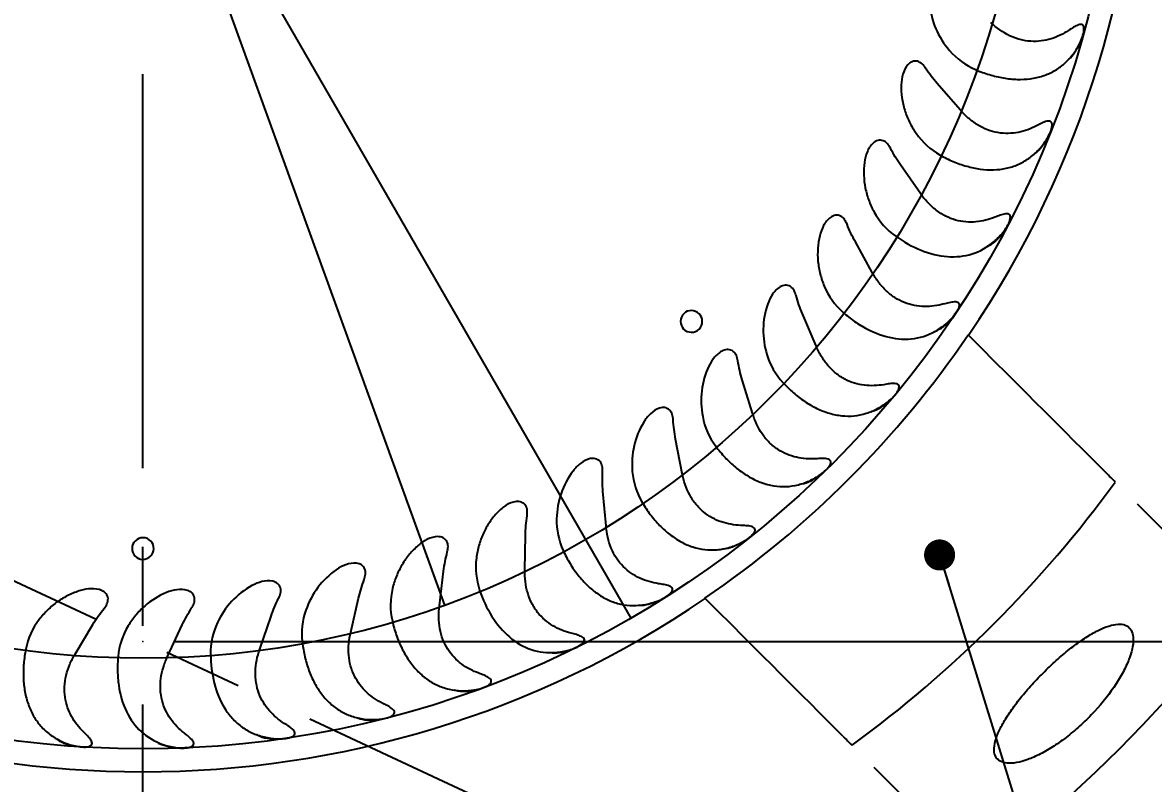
# Model space of a CAD drawing. Header units: millimetres. Extents: x 8 to 3888, y -9857 to 412.
# Drawn here: x 120.03 to 156.48, y 169.19 to 193.71 of the extents above; entities that cross this region are included whole.
import ezdxf

# ---------------------------------------------------------------- set-up
doc = ezdxf.new("R2010")
doc.units = ezdxf.units.MM
doc.header["$PDSIZE"] = -1
doc.linetypes.add('CENTERX2', pattern=[20.32, 12.7, -2.54, 2.54, -2.54])
for name, color, linetype in [('CENTERLINE', 4, 'CENTERX2'), ('DIMENSIONS', 2, 'Continuous'), ('TEXT', 2, 'Continuous')]:
    doc.layers.add(name, color=color, linetype=linetype)
doc.layers.add('OUTLINE', color=7, linetype='Continuous', lineweight=25)
doc.styles.add('SLDTEXTSTYLE0', font='TXT', dxfattribs={"width": 0.75})
doc.dimstyles.new('SLDDIMSTYLE0', dxfattribs={"dimtxt": 3.5, "dimasz": 2, "dimexe": 0, "dimexo": 0.0625, "dimgap": 0.875, "dimtad": 1, "dimdec": 1, "dimrnd": 1e-09, "dimzin": 12, "dimdsep": 46, "dimtxsty": 'SLDTEXTSTYLE0', "dimblk1": 'NONE', "dimsah": 1, "dimcen": 0, "dimadec": 0, "dimazin": 3, "dimtfac": 1, "dimtdec": 1, "dimtmove": 0, "dimatfit": 3, "dimldrblk": 'NONE', "dimfxl": 0, "dimfrac": 2, "dimtolj": 1, "dimtzin": 12, "dimarcsym": 0})
doc.dimstyles.new('SLDDIMSTYLE1', dxfattribs={"dimtxt": 3.5, "dimasz": 2, "dimexe": 0, "dimexo": 0.0625, "dimgap": 0.875, "dimtad": 1, "dimrnd": 1e-09, "dimzin": 12, "dimdsep": 46, "dimtxsty": 'SLDTEXTSTYLE0', "dimsah": 1, "dimcen": 0.09, "dimadec": 0, "dimazin": 3, "dimtfac": 1, "dimtofl": 0, "dimtmove": 0, "dimatfit": 3, "dimfxl": 0, "dimfrac": 2, "dimtolj": 1, "dimtzin": 12, "dimarcsym": 0})
doc.dimstyles.new('SLDDIMSTYLE2', dxfattribs={"dimtxt": 3.5, "dimasz": 2, "dimexe": 0, "dimexo": 0.0625, "dimgap": 0.875, "dimtad": 1, "dimdec": 4, "dimzin": 12, "dimdsep": 46, "dimtxsty": 'SLDTEXTSTYLE0', "dimsah": 1, "dimcen": 0.09, "dimazin": 3, "dimtfac": 1, "dimtofl": 0, "dimtmove": 0, "dimatfit": 3, "dimfxl": 0, "dimfrac": 2, "dimtolj": 1, "dimtzin": 12, "dimarcsym": 0})
doc.dimstyles.new('SLDDIMSTYLE3', dxfattribs={"dimtxt": 3.5, "dimasz": 2, "dimexe": 0, "dimexo": 0.0625, "dimgap": 0.875, "dimtad": 1, "dimrnd": 1e-09, "dimzin": 12, "dimdsep": 46, "dimtxsty": 'SLDTEXTSTYLE0', "dimsah": 1, "dimcen": 0.09, "dimadec": 0, "dimazin": 3, "dimtfac": 1, "dimtmove": 0, "dimatfit": 0, "dimfxl": 0, "dimfrac": 2, "dimtolj": 1, "dimtzin": 12, "dimarcsym": 0})
doc.dimstyles.new('SLDDIMSTYLE5', dxfattribs={"dimtxt": 0.18, "dimasz": 1, "dimexe": 0, "dimexo": 0.0625, "dimgap": 0, "dimtad": 0, "dimtih": 1, "dimtoh": 1, "dimdec": 0, "dimrnd": 1e-09, "dimzin": 0, "dimdsep": 46, "dimtxsty": 'Standard', "dimblk1": 'DOT', "dimblk2": 'DOT', "dimsah": 1, "dimcen": 0.09, "dimadec": 0, "dimazin": 0, "dimtfac": 1, "dimtdec": 0, "dimtofl": 0, "dimtmove": 0, "dimatfit": 3, "dimldrblk": 'DOT', "dimfxl": 0, "dimfrac": 2, "dimtolj": 1, "dimtzin": 0, "dimarcsym": 0})

# ---------------------------------------------------------------- blocks, each defined once
blk = doc.blocks.new('_D')
at = {"layer": 'DIMENSIONS'}
for q in [(95.219, 280.951), (133.632, 174.927)]:
    blk.add_line((114.191, 228.586), q, dxfattribs=at)
blk.add_solid([(114.191, 228.586), (113.98, 230.637), (113.039, 230.297)], dxfattribs=at)
at = {"layer": 'DIMENSIONS', "char_height": 3.5, "attachment_point": 1, "rotation": 289.916, "style": 'SLDTEXTSTYLE0'}
for s, insert in [('%%c', (100, 280.994)), ('57,1', (101.781, 276.079))]:
    blk.add_mtext(s, dxfattribs=dict(at, insert=insert))
blk = doc.blocks.new('_None')
blk = doc.blocks.new('_D_1')
at = {"layer": 'DIMENSIONS'}
for q in [(77.846, 281.544), (139.641, 174.513)]:
    blk.add_line((108.183, 229), q, dxfattribs=at)
blk.add_solid([(108.183, 229), (107.616, 230.982), (106.75, 230.482)], dxfattribs=at)
at = {"layer": 'DIMENSIONS', "char_height": 3.5, "attachment_point": 1, "rotation": 300, "style": 'SLDTEXTSTYLE0'}
for s, insert in [('%%c', (82.546, 282.424)), ('62,9', (85.16, 277.896))]:
    blk.add_mtext(s, dxfattribs=dict(at, insert=insert))
blk = doc.blocks.new('_D_2')
at = {"layer": 'DIMENSIONS'}
for p, q in [((200.912, 201.757), (210.803, 201.757)), ((208.803, 173.764), (208.803, 201.757)), ((124.912, 173.764), (210.803, 173.764))]:
    blk.add_line(p, q, dxfattribs=at)
for points in [[(208.803, 201.757), (208.303, 199.757), (209.303, 199.757)], [(208.803, 173.764), (209.303, 175.764), (208.303, 175.764)]]:
    blk.add_solid(points, dxfattribs=at)
at = {"layer": 'DIMENSIONS', "insert": (204.291, 181.942), "char_height": 3.5, "attachment_point": 1, "rotation": 90, "style": 'SLDTEXTSTYLE0'}
blk.add_mtext('27,99', dxfattribs=at)
blk = doc.blocks.new('_D_3')
at = {"layer": 'DIMENSIONS'}
blk.add_arc((63.882, 201.757), 56.295, 335, 0, dxfattribs=at)
for points in [[(120.177, 201.757), (119.641, 199.766), (120.641, 199.748)], [(114.902, 177.965), (116.172, 179.589), (115.258, 179.996)]]:
    blk.add_solid(points, dxfattribs=at)
at = {"layer": 'DIMENSIONS', "insert": (113.676, 187.113), "char_height": 3.5, "attachment_point": 1, "rotation": 77.5, "style": 'SLDTEXTSTYLE0'}
blk.add_mtext('25°', dxfattribs=at)
blk = doc.blocks.new('_D_4')
at = {"layer": 'DIMENSIONS'}
for p, q in [((46.912, 201.757), (37.912, 201.757)), ((39.912, 148.757), (39.912, 201.757)), ((122.912, 148.757), (37.912, 148.757))]:
    blk.add_line(p, q, dxfattribs=at)
for points in [[(39.912, 201.757), (39.412, 199.757), (40.412, 199.757)], [(39.912, 148.757), (40.412, 150.757), (39.412, 150.757)]]:
    blk.add_solid(points, dxfattribs=at)
at = {"layer": 'DIMENSIONS', "insert": (35.4, 172.67), "char_height": 3.5, "attachment_point": 1, "rotation": 90, "style": 'SLDTEXTSTYLE0'}
blk.add_mtext('53', dxfattribs=at)
blk = doc.blocks.new('_D_5')
at = {"layer": 'DIMENSIONS'}
for p, q in [((155.96, 178.194), (189.474, 144.679)), ((147.474, 169.708), (180.989, 136.194)), ((188.06, 146.093), (190.889, 148.922)), ((179.575, 137.608), (188.06, 146.093)), ((179.575, 137.608), (176.746, 134.779))]:
    blk.add_line(p, q, dxfattribs=at)
for points in [[(188.06, 146.093), (189.828, 147.154), (189.121, 147.861)], [(179.575, 137.608), (177.807, 136.547), (178.514, 135.84)]]:
    blk.add_solid(points, dxfattribs=at)
at = {"layer": 'DIMENSIONS', "insert": (178.799, 143.212), "char_height": 3.5, "attachment_point": 1, "rotation": 45, "style": 'SLDTEXTSTYLE0'}
blk.add_mtext('12', dxfattribs=at)
blk = doc.blocks.new('_Dot')
at = {"color": 0, "linetype": 'ByBlock', "lineweight": -2}
blk.add_line((-0.5, 0), (-1, 0), dxfattribs=at)
at = {"color": 0, "linetype": 'ByBlock', "const_width": 0.5}
blk.add_lwpolyline([(-0.25, 0, 1), (0.25, 0, 1)], format="xyb", close=True, dxfattribs=at)

msp = doc.modelspace()

# ---------------------------------------------------------------- linework, layer by layer
at = {"color": 51, "linetype": 'Continuous', "lineweight": 18}
msp.add_point((123.91153, 173.76423), dxfattribs=at)
at = {"layer": 'CENTERLINE'}
for p, q in [((123.91153, 118.38715), (123.91153, 279.77333)), ((140.79658, 165.8906), (110.56283, 179.98883))]:
    msp.add_line(p, q, dxfattribs=at)
at = {"layer": 'OUTLINE'}
for p, q in [((150.25273, 190.89595), (149.51568, 191.74383)), ((148.97319, 188.20204), (148.32881, 189.12232)), ((147.41907, 185.65664), (146.87441, 186.63923)), ((145.6074, 183.28763), (145.16843, 184.32177)), ((143.55802, 181.12097), (143.22955, 182.19533)), ((141.29339, 179.18039), (141.07902, 180.28321)), ((138.83832, 177.48717), (138.74041, 178.60635)), ((136.21971, 176.05984), (136.23932, 177.18313)), ((133.46625, 174.91406), (133.60316, 176.02914)), ((130.6081, 174.06236), (130.86083, 175.15702)), ((121.72238, 173.34845), (122.301, 174.31144)), ((124.70383, 173.27525), (125.17862, 174.29345)), ((127.67659, 173.51409), (128.04235, 174.57634))]:
    msp.add_line(p, q, dxfattribs=at)
for radius in [44.5, 31.45801, 28.53659]:
    msp.add_circle((123.91153, 201.75653), radius, dxfattribs=at)
for radius, start, end in [(32.19671, 325.74011, 34.25989), (32.18101, 304.254589, 325.745411), (38.78969, 306.101746, 323.898254), (32.19671, 235.74011, 304.25989)]:
    msp.add_arc((123.91153, 201.75653), radius, start, end, dxfattribs=at)
for centre, major_axis in [((152.34846, 195.05244), (2.26226, 2.42597)), ((151.49191, 192.11669), (2.50345, 2.17621)), ((150.33319, 189.28657), (2.71721, 1.90261)), ((148.88498, 186.59306), (2.9012, 1.60816)), ((147.16316, 184.06569), (3.05341, 1.29609)), ((145.18659, 181.73215), (3.17216, 0.96983)), ((142.97692, 179.61799), (3.25615, 0.63293)), ((140.55837, 177.74639), (3.30448, 0.2891)), ((137.95744, 176.13785), (3.31659, -0.05789)), ((135.20261, 174.81), (3.29237, -0.40425)), ((132.32408, 173.77738), (3.23208, -0.74618)), ((123.2663, 172.54715), (2.84331, -1.70843)), ((126.32305, 172.63972), (3.00631, -1.40187)), ((129.35337, 173.0513), (3.13638, -1.07994))]:
    msp.add_ellipse(centre, major_axis=major_axis, ratio=0.82903757, start_param=3.04803192, end_param=3.42975032, dxfattribs=at)
for points, knots in [([(149.27117, 194.31273), (149.29198, 194.03986), (149.35948, 193.76594), (149.57691, 193.26039), (149.72853, 193.02235), (149.9082, 192.81229)], [0, 0, 0, 0, 0.5, 0.5, 1, 1, 1, 1]), ([(153.7493, 193.45716), (153.5769, 193.34267), (153.38719, 193.2476), (153.08048, 193.15326), (152.97512, 193.12997), (152.75701, 193.10256), (152.64312, 193.09865), (152.41557, 193.11359), (152.30129, 193.13216), (152.07163, 193.19334), (151.9578, 193.23581), (151.62995, 193.39286), (151.42426, 193.54045), (151.24367, 193.70885)], [0, 0, 0, 0, 0.25, 0.25, 0.375, 0.375, 0.5, 0.5, 0.625, 0.625, 0.75, 0.75, 1, 1, 1, 1]), ([(153.88751, 192.68569), (153.9703, 192.79342), (154.04617, 192.91264), (154.14182, 193.10761), (154.17067, 193.17506), (154.21884, 193.31821), (154.23836, 193.39313), (154.24617, 193.50307), (154.24467, 193.53866), (154.22931, 193.5975), (154.21501, 193.62049), (154.15847, 193.6606), (154.10795, 193.65232), (154.00738, 193.61654), (153.9568, 193.58859), (153.85418, 193.52668), (153.80208, 193.49221), (153.7493, 193.45716)], [0, 0, 0, 0, 0.25, 0.25, 0.375, 0.375, 0.5, 0.5, 0.5625, 0.5625, 0.625, 0.625, 0.75, 0.75, 0.875, 0.875, 1, 1, 1, 1]), ([(153.7235, 192.50321), (153.73323, 192.51067), (153.89795, 192.63699), (153.99496, 192.82723), (154.08624, 193.00624)], [0, 0, 0, 0, 0.05904519, 1, 1, 1, 1]), ([(149.13653, 192.24449), (149.10449, 192.29275), (149.06808, 192.33875), (148.98201, 192.41596), (148.93155, 192.44718), (148.81973, 192.4755), (148.75971, 192.47092), (148.6524, 192.42869), (148.60527, 192.39282), (148.48599, 192.26405), (148.43683, 192.15545), (148.37246, 191.9339), (148.35744, 191.81738), (148.35416, 191.7027)], [0, 0, 0, 0, 0.125, 0.125, 0.25, 0.25, 0.375, 0.375, 0.5, 0.5, 0.75, 0.75, 1, 1, 1, 1]), ([(150.75104, 192.1935), (150.89497, 192.13143), (151.04486, 192.07642), (151.34365, 191.98636), (151.4929, 191.95091), (151.79148, 191.89991), (151.94224, 191.88441), (152.23422, 191.87596), (152.37611, 191.88269), (152.65274, 191.91912), (152.78829, 191.94928), (153.04389, 192.03244), (153.16508, 192.08542), (153.39601, 192.21626), (153.50612, 192.29482), (153.7081, 192.4731), (153.80118, 192.57335), (153.88751, 192.68569)], [0, 0, 0, 0, 0.125, 0.125, 0.25, 0.25, 0.375, 0.375, 0.5, 0.5, 0.625, 0.625, 0.75, 0.75, 0.875, 0.875, 1, 1, 1, 1]), ([(148.35416, 191.7027), (148.35024, 191.56572), (148.35742, 191.42889), (148.39494, 191.1554), (148.42559, 191.01861), (148.50741, 190.75542), (148.55868, 190.62762), (148.68095, 190.37903), (148.75238, 190.25791), (148.83086, 190.1439)], [0, 0, 0, 0, 0.25, 0.25, 0.5, 0.5, 0.75, 0.75, 1, 1, 1, 1]), ([(152.71832, 190.38373), (152.5351, 190.288), (152.33594, 190.2131), (152.02163, 190.15145), (151.9144, 190.13925), (151.69407, 190.13479), (151.58048, 190.14285), (151.24393, 190.20072), (151.01674, 190.28735), (150.70709, 190.47782), (150.60708, 190.55215), (150.42043, 190.71479), (150.33382, 190.80267), (150.25273, 190.89595)], [0, 0, 0, 0, 0.25, 0.25, 0.375, 0.375, 0.5, 0.5, 0.75, 0.75, 0.875, 0.875, 1, 1, 1, 1]), ([(152.77514, 189.60204), (152.86783, 189.69956), (152.95635, 189.81065), (153.07244, 189.99552), (153.10901, 190.0612), (153.1719, 190.19929), (153.19913, 190.2727), (153.21753, 190.38026), (153.21945, 190.41556), (153.20974, 190.47486), (153.19763, 190.4988), (153.14521, 190.54341), (153.09424, 190.54019), (152.99071, 190.51489), (152.93765, 190.49241), (152.82949, 190.44169), (152.77429, 190.41297), (152.71832, 190.38373)], [0, 0, 0, 0, 0.25, 0.25, 0.375, 0.375, 0.5, 0.5, 0.5625, 0.5625, 0.625, 0.625, 0.75, 0.75, 0.875, 0.875, 1, 1, 1, 1]), ([(148.00407, 189.65986), (147.97725, 189.71119), (147.94587, 189.76071), (147.86842, 189.84646), (147.82154, 189.88278), (147.71341, 189.92268), (147.65326, 189.92446), (147.54216, 189.89382), (147.49155, 189.86315), (147.35943, 189.74772), (147.29917, 189.64496), (147.21192, 189.43153), (147.18473, 189.31755), (147.16935, 189.20283)], [0, 0, 0, 0, 0.125, 0.125, 0.25, 0.25, 0.375, 0.375, 0.5, 0.5, 0.75, 0.75, 1, 1, 1, 1]), ([(149.60441, 189.44039), (149.74104, 189.36363), (149.88432, 189.29327), (150.17213, 189.17244), (150.31686, 189.12158), (150.60844, 189.03966), (150.75673, 189.00849), (151.04628, 188.96956), (151.1881, 188.96142), (151.46699, 188.96874), (151.60495, 188.98456), (151.86788, 189.04056), (151.99394, 189.08058), (152.23724, 189.18655), (152.35498, 189.25317), (152.57453, 189.40939), (152.67756, 189.49937), (152.77514, 189.60204)], [0, 0, 0, 0, 0.125, 0.125, 0.25, 0.25, 0.375, 0.375, 0.5, 0.5, 0.625, 0.625, 0.75, 0.75, 0.875, 0.875, 1, 1, 1, 1]), ([(152.59296, 189.4377), (152.60341, 189.4441), (152.77609, 189.5498), (152.88961, 189.72441), (152.99626, 189.88844)], [0, 0, 0, 0, 0.06053863, 1, 1, 1, 1]), ([(147.16935, 189.20283), (147.15108, 189.06667), (147.14399, 188.92987), (147.15267, 188.6548), (147.16881, 188.51541), (147.22278, 188.24448), (147.26046, 188.11203), (147.35588, 187.85254), (147.41422, 187.72459), (147.4805, 187.60273)], [0, 0, 0, 0, 0.25, 0.25, 0.5, 0.5, 0.75, 0.75, 1, 1, 1, 1]), ([(151.37173, 187.4349), (151.17973, 187.35893), (150.9737, 187.30524), (150.65526, 187.27675), (150.54733, 187.27576), (150.32713, 187.29436), (150.21561, 187.31414), (149.88745, 187.40657), (149.67067, 187.51616), (149.38248, 187.73773), (149.29059, 187.82219), (149.12199, 188.00321), (149.04466, 188.09998), (148.97319, 188.20204)], [0, 0, 0, 0, 0.25, 0.25, 0.375, 0.375, 0.5, 0.5, 0.75, 0.75, 0.875, 0.875, 1, 1, 1, 1]), ([(146.60764, 187.20778), (146.58652, 187.26116), (146.56037, 187.31399), (146.49263, 187.40706), (146.44992, 187.44828), (146.34565, 187.49974), (146.28663, 187.50763), (146.1725, 187.48869), (146.11861, 187.46317), (145.976, 187.36263), (145.9049, 187.26649), (145.7956, 187.06268), (145.75677, 186.95198), (145.72972, 186.8405)], [0, 0, 0, 0, 0.125, 0.125, 0.25, 0.25, 0.375, 0.375, 0.5, 0.5, 0.75, 0.75, 1, 1, 1, 1]), ([(151.34653, 186.65155), (151.44933, 186.73922), (151.54852, 186.83995), (151.68401, 187.01271), (151.72673, 187.07364), (151.80285, 187.20281), (151.83806, 187.27379), (151.86765, 187.37836), (151.87339, 187.41325), (151.87012, 187.47377), (151.86061, 187.49889), (151.81354, 187.54883), (151.76195, 187.55114), (151.65733, 187.53707), (151.60194, 187.5203), (151.48826, 187.4809), (151.43043, 187.45812), (151.37173, 187.4349)], [0, 0, 0, 0, 0.25, 0.25, 0.375, 0.375, 0.5, 0.5, 0.5625, 0.5625, 0.625, 0.625, 0.75, 0.75, 0.875, 0.875, 1, 1, 1, 1]), ([(145.72972, 186.8405), (145.69722, 186.70657), (145.67592, 186.57117), (145.65587, 186.29722), (145.65729, 186.15734), (145.68271, 185.88149), (145.70641, 185.74573), (145.77412, 185.47805), (145.81859, 185.3451), (145.87191, 185.21664)], [0, 0, 0, 0, 0.25, 0.25, 0.5, 0.5, 0.75, 0.75, 1, 1, 1, 1]), ([(148.17627, 186.82222), (148.43141, 186.6414), (148.71115, 186.48653), (149.27313, 186.26296), (149.56275, 186.19125), (150.11745, 186.14758), (150.3895, 186.17495), (150.89336, 186.3341), (151.13233, 186.46889), (151.34653, 186.65155)], [0, 0, 0, 0, 0.25, 0.25, 0.5, 0.5, 0.75, 0.75, 1, 1, 1, 1]), ([(151.14817, 186.50716), (151.15921, 186.51245), (151.35659, 186.60707), (151.52481, 186.77413), (151.63737, 186.95469), (151.63958, 186.95822)], [0, 0, 0, 0, 0.05488111, 0.98149601, 1, 1, 1, 1]), ([(149.72429, 184.64298), (149.52536, 184.58749), (149.31494, 184.55566), (148.8889, 184.56222), (148.66755, 184.60164), (148.35086, 184.72783), (148.24606, 184.78174), (148.04715, 184.91057), (147.95357, 184.98479), (147.77766, 185.15199), (147.69503, 185.2457), (147.54649, 185.44303), (147.47963, 185.5474), (147.41907, 185.65664)], [0, 0, 0, 0, 0.25, 0.25, 0.5, 0.5, 0.625, 0.625, 0.75, 0.75, 0.875, 0.875, 1, 1, 1, 1]), ([(144.96255, 184.91509), (144.94705, 184.97064), (144.92662, 185.02579), (144.86859, 185.12591), (144.8307, 185.17088), (144.73243, 185.23286), (144.67436, 185.2469), (144.55868, 185.23985), (144.50248, 185.22), (144.35054, 185.13502), (144.26974, 185.04689), (144.13963, 184.8554), (144.08961, 184.74965), (144.05105, 184.64159)], [0, 0, 0, 0, 0.125, 0.125, 0.25, 0.25, 0.375, 0.375, 0.5, 0.5, 0.75, 0.75, 1, 1, 1, 1]), ([(141.78633, 184.36807), (141.86169, 184.3167), (141.91466, 184.2365), (141.95023, 184.05807), (141.93124, 183.96033), (141.82813, 183.80692), (141.74439, 183.75173), (141.56205, 183.71781), (141.46674, 183.73881), (141.31769, 183.8403), (141.26383, 183.92125), (141.22822, 184.09892), (141.24671, 184.1966), (141.35038, 184.35112), (141.43466, 184.40611), (141.61562, 184.4398), (141.71096, 184.41944), (141.78633, 184.36807)], [0, 0, 0, 0, 0.125, 0.125, 0.25, 0.25, 0.375, 0.375, 0.5, 0.5, 0.625, 0.625, 0.75, 0.75, 0.875, 0.875, 1, 1, 1, 1]), ([(144.05105, 184.64159), (143.95809, 184.38109), (143.90939, 184.10911), (143.90227, 183.55344), (143.94328, 183.27922), (144.02272, 183.01176)], [0, 0, 0, 0, 0.5, 0.5, 1, 1, 1, 1]), ([(149.72429, 184.64298), (149.78524, 184.65998), (149.84543, 184.67666), (149.96217, 184.70384), (150.01889, 184.71478), (150.1254, 184.71778), (150.17578, 184.71024), (150.21747, 184.65493), (150.22405, 184.62919), (150.22084, 184.56858), (150.21146, 184.53449), (150.17067, 184.4329), (150.12859, 184.36678), (150.03888, 184.24571), (149.98972, 184.18936), (149.83695, 184.03197), (149.72977, 183.94371), (149.61734, 183.86656)], [0, 0, 0, 0, 0.125, 0.125, 0.25, 0.25, 0.375, 0.375, 0.4375, 0.4375, 0.5, 0.5, 0.625, 0.625, 0.75, 0.75, 1, 1, 1, 1]), ([(146.48228, 184.36768), (146.59975, 184.26439), (146.72256, 184.16777), (146.9797, 183.98892), (147.11292, 183.9077), (147.51475, 183.69678), (147.79512, 183.59526), (148.34228, 183.49382), (148.61572, 183.49262), (149.13337, 183.59819), (149.38529, 183.70733), (149.61734, 183.86656)], [0, 0, 0, 0, 0.125, 0.125, 0.25, 0.25, 0.5, 0.5, 0.75, 0.75, 1, 1, 1, 1]), ([(149.40528, 183.74386), (149.41683, 183.74798), (149.62303, 183.82149), (149.80914, 183.97154), (149.94098, 184.14101), (149.94474, 184.14584)], [0, 0, 0, 0, 0.054496426, 0.973043217, 1, 1, 1, 1]), ([(143.08682, 182.80691), (143.07717, 182.86403), (143.06257, 182.92105), (143.01532, 183.02655), (142.98181, 183.07573), (142.89081, 183.14713), (142.83468, 183.16714), (142.7183, 183.17205), (142.66066, 183.15809), (142.55434, 183.11239), (142.50478, 183.08036), (142.41476, 183.00721), (142.37414, 182.96612), (142.26175, 182.83303), (142.20143, 182.73377), (142.15172, 182.63019)], [0, 0, 0, 0, 0.125, 0.125, 0.25, 0.25, 0.375, 0.375, 0.5, 0.5, 0.625, 0.625, 0.75, 0.75, 1, 1, 1, 1]), ([(147.79403, 182.03856), (147.59016, 182.00413), (147.37807, 181.99449), (146.95482, 182.04554), (146.73909, 182.10775), (146.43698, 182.2665), (146.33799, 182.33141), (146.15442, 182.47971), (146.06913, 182.56316), (145.91125, 182.74826), (145.83902, 182.84992), (145.71202, 183.06145), (145.65616, 183.17275), (145.6074, 183.28763)], [0, 0, 0, 0, 0.25, 0.25, 0.5, 0.5, 0.625, 0.625, 0.75, 0.75, 0.875, 0.875, 1, 1, 1, 1]), ([(142.15172, 182.63019), (142.03166, 182.38004), (141.95527, 182.1162), (141.88992, 181.56279), (141.902, 181.2873), (141.95319, 181.01225)], [0, 0, 0, 0, 0.5, 0.5, 1, 1, 1, 1]), ([(144.54101, 182.10365), (144.64715, 181.98852), (144.75909, 181.87972), (144.99534, 181.6756), (145.11989, 181.58042), (145.37188, 181.41239), (145.50058, 181.33835), (145.76444, 181.21128), (145.89913, 181.15877), (146.16607, 181.07967), (146.29958, 181.05242), (146.56866, 181.02393), (146.70265, 181.02309), (146.96563, 181.04853), (147.09558, 181.07468), (147.35536, 181.15593), (147.48279, 181.21052), (147.60651, 181.27758)], [0, 0, 0, 0, 0.125, 0.125, 0.25, 0.25, 0.375, 0.375, 0.5, 0.5, 0.625, 0.625, 0.75, 0.75, 0.875, 0.875, 1, 1, 1, 1]), ([(147.60651, 181.27758), (147.72506, 181.34183), (147.84337, 181.42), (148.01104, 181.5601), (148.06619, 181.61136), (148.16854, 181.72315), (148.21692, 181.78428), (148.2677, 181.88093), (148.28045, 181.91391), (148.28956, 181.97335), (148.28544, 181.99986), (148.2494, 182.05848), (148.19989, 182.0712), (148.09367, 182.07913), (148.03626, 182.07415), (147.9177, 182.05934), (147.8563, 182.04908), (147.79403, 182.03856)], [0, 0, 0, 0, 0.25, 0.25, 0.375, 0.375, 0.5, 0.5, 0.5625, 0.5625, 0.625, 0.625, 0.75, 0.75, 0.875, 0.875, 1, 1, 1, 1]), ([(147.38296, 181.17779), (147.39489, 181.18068), (147.60764, 181.23227), (147.80571, 181.3597), (147.95228, 181.51173), (147.95407, 181.51358)], [0, 0, 0, 0, 0.05541144, 0.98852161, 1, 1, 1, 1]), ([(141.001, 180.90636), (140.99738, 180.96418), (140.98885, 181.02221), (140.95292, 181.13212), (140.92483, 181.18439), (140.84215, 181.26482), (140.78787, 181.29086), (140.67383, 181.30795), (140.61508, 181.30045), (140.4474, 181.24857), (140.35052, 181.17911), (140.184, 181.01942), (140.11273, 180.92601), (140.05255, 180.82835)], [0, 0, 0, 0, 0.125, 0.125, 0.25, 0.25, 0.375, 0.375, 0.5, 0.5, 0.75, 0.75, 1, 1, 1, 1]), ([(140.05255, 180.82835), (139.90674, 180.59169), (139.80348, 180.33781), (139.68059, 179.79406), (139.66386, 179.5185), (139.68599, 179.24003)], [0, 0, 0, 0, 0.5, 0.5, 1, 1, 1, 1]), ([(145.60211, 179.65018), (145.3953, 179.63722), (145.18427, 179.64973), (144.87202, 179.7211), (144.76723, 179.75418), (144.56417, 179.83985), (144.46577, 179.89227), (144.27605, 180.0189), (144.18449, 180.0938), (144.01796, 180.25991), (143.94179, 180.35178), (143.73452, 180.65377), (143.63077, 180.88302), (143.55802, 181.12097)], [0, 0, 0, 0, 0.25, 0.25, 0.375, 0.375, 0.5, 0.5, 0.625, 0.625, 0.75, 0.75, 1, 1, 1, 1]), ([(142.37371, 180.05494), (142.46746, 179.92906), (142.5674, 179.80924), (142.78031, 179.58228), (142.89437, 179.47438), (143.12793, 179.28048), (143.24814, 179.19349), (143.49647, 179.03999), (143.62534, 178.9734), (143.88292, 178.86667), (144.01272, 178.82569), (144.2764, 178.76937), (144.41037, 178.75436), (144.67482, 178.75215), (144.80658, 178.7646), (145.07225, 178.81792), (145.20587, 178.85914), (145.33607, 178.91296)], [0, 0, 0, 0, 0.125, 0.125, 0.25, 0.25, 0.375, 0.375, 0.5, 0.5, 0.625, 0.625, 0.75, 0.75, 0.875, 0.875, 1, 1, 1, 1]), ([(138.72794, 179.23424), (138.73039, 179.29212), (138.72797, 179.35073), (138.70373, 179.46379), (138.68125, 179.51871), (138.60744, 179.60734), (138.55618, 179.63892), (138.44454, 179.66783), (138.38533, 179.66652), (138.21314, 179.63245), (138.10954, 179.57349), (137.92724, 179.43208), (137.84659, 179.34664), (137.77654, 179.2558)], [0, 0, 0, 0, 0.125, 0.125, 0.25, 0.25, 0.375, 0.375, 0.5, 0.5, 0.75, 0.75, 1, 1, 1, 1]), ([(145.33607, 178.91296), (145.46097, 178.96459), (145.58646, 179.02978), (145.76843, 179.15201), (145.8283, 179.19708), (145.94024, 179.29608), (145.99504, 179.35175), (146.0564, 179.44331), (146.07254, 179.47456), (146.08816, 179.53338), (146.08688, 179.56003), (146.05707, 179.62258), (146.00919, 179.64023), (145.90389, 179.65926), (145.84593, 179.66026), (145.72667, 179.65788), (145.66494, 179.65412), (145.60211, 179.65018)], [0, 0, 0, 0, 0.25, 0.25, 0.375, 0.375, 0.5, 0.5, 0.5625, 0.5625, 0.625, 0.625, 0.75, 0.75, 0.875, 0.875, 1, 1, 1, 1]), ([(137.77654, 179.2558), (137.60714, 179.03614), (137.4775, 178.79382), (137.29856, 178.26622), (137.25307, 177.99411), (137.24596, 177.71449)], [0, 0, 0, 0, 0.5, 0.5, 1, 1, 1, 1]), ([(143.17254, 177.504), (142.96476, 177.51275), (142.75757, 177.54702), (142.45355, 177.65096), (142.35278, 177.69488), (142.16036, 177.801), (142.06791, 177.86337), (141.89175, 178.00979), (141.80912, 178.09332), (141.66116, 178.27551), (141.59485, 178.37491), (141.41943, 178.69856), (141.34075, 178.93674), (141.29339, 179.18039)], [0, 0, 0, 0, 0.25, 0.25, 0.375, 0.375, 0.5, 0.5, 0.625, 0.625, 0.75, 0.75, 1, 1, 1, 1]), ([(145.10309, 178.83702), (145.11523, 178.83864), (145.3322, 178.86768), (145.54318, 178.97418), (145.70546, 179.11059), (145.70806, 179.11277)], [0, 0, 0, 0, 0.0551451, 0.984879, 1, 1, 1, 1]), ([(136.29256, 177.80888), (136.30105, 177.86629), (136.3048, 177.9246), (136.29239, 178.04022), (136.27581, 178.09666), (136.21198, 178.19221), (136.16444, 178.22912), (136.05585, 178.26982), (135.99656, 178.27454), (135.82363, 178.25889), (135.71319, 178.21107), (135.51619, 178.08885), (135.42859, 178.01363), (135.34862, 177.92977)], [0, 0, 0, 0, 0.125, 0.125, 0.25, 0.25, 0.375, 0.375, 0.5, 0.5, 0.75, 0.75, 1, 1, 1, 1]), ([(140.00414, 178.244), (140.08451, 178.10851), (140.17148, 177.97886), (140.35906, 177.7315), (140.4608, 177.61267), (140.67353, 177.39467), (140.78407, 177.2956), (141.01444, 177.11742), (141.13549, 177.03776), (141.38112, 176.90434), (141.50592, 176.85009), (141.76151, 176.76675), (141.8934, 176.73769), (142.15673, 176.70779), (142.28898, 176.70647), (142.55772, 176.73157), (142.69544, 176.75861), (142.8309, 176.79863)], [0, 0, 0, 0, 0.125, 0.125, 0.25, 0.25, 0.375, 0.375, 0.5, 0.5, 0.625, 0.625, 0.75, 0.75, 0.875, 0.875, 1, 1, 1, 1]), ([(135.34862, 177.92977), (135.25347, 177.82999), (135.16536, 177.72085), (135.01079, 177.49254), (134.94361, 177.37291), (134.82852, 177.12292), (134.78035, 176.99136), (134.70512, 176.72463), (134.67777, 176.58938), (134.65983, 176.45237)], [0, 0, 0, 0, 0.25, 0.25, 0.5, 0.5, 0.75, 0.75, 1, 1, 1, 1]), ([(142.8309, 176.79863), (142.96146, 176.83719), (143.09329, 176.88918), (143.28638, 176.99147), (143.35027, 177.02973), (143.474, 177.11816), (143.53386, 177.16781), (143.60362, 177.25206), (143.62292, 177.28182), (143.64389, 177.33817), (143.64511, 177.36469), (143.62155, 177.42926), (143.57558, 177.45185), (143.47333, 177.48149), (143.41546, 177.4886), (143.29679, 177.49866), (143.2352, 177.50135), (143.17254, 177.504)], [0, 0, 0, 0, 0.25, 0.25, 0.375, 0.375, 0.5, 0.5, 0.5625, 0.5625, 0.625, 0.625, 0.75, 0.75, 0.875, 0.875, 1, 1, 1, 1]), ([(133.72152, 176.6459), (133.73594, 176.70201), (133.74577, 176.75984), (133.74556, 176.87547), (133.73499, 176.93386), (133.68122, 177.03591), (133.63765, 177.07745), (133.53446, 177.12894), (133.47627, 177.13997), (133.30076, 177.14244), (133.18716, 177.10631), (132.97945, 177.00589), (132.8828, 176.93909), (132.79539, 176.86479)], [0, 0, 0, 0, 0.125, 0.125, 0.25, 0.25, 0.375, 0.375, 0.5, 0.5, 0.75, 0.75, 1, 1, 1, 1]), ([(140.53195, 175.62353), (140.32598, 175.65399), (140.12447, 175.70933), (139.73406, 175.8904), (139.55147, 176.01369), (139.22979, 176.34387), (139.10054, 176.54177), (138.96017, 176.88148), (138.92356, 176.99853), (138.86801, 177.23925), (138.84912, 177.36374), (138.83832, 177.48717)], [0, 0, 0, 0, 0.25, 0.25, 0.5, 0.5, 0.75, 0.75, 0.875, 0.875, 1, 1, 1, 1]), ([(124.20773, 176.94298), (124.25668, 176.86522), (124.27271, 176.77045), (124.23439, 176.59403), (124.17905, 176.51295), (124.02532, 176.41309), (123.9265, 176.39466), (123.74464, 176.43509), (123.6639, 176.49301), (123.56696, 176.64683), (123.55042, 176.74256), (123.58844, 176.91843), (123.64338, 176.99962), (123.79788, 177.10016), (123.89673, 177.11838), (124.07833, 177.07798), (124.15878, 177.02075), (124.20773, 176.94298)], [0, 0, 0, 0, 0.125, 0.125, 0.25, 0.25, 0.375, 0.375, 0.5, 0.5, 0.625, 0.625, 0.75, 0.75, 0.875, 0.875, 1, 1, 1, 1]), ([(132.79539, 176.86479), (132.69085, 176.77595), (132.59403, 176.67906), (132.41617, 176.46854), (132.33491, 176.35413), (132.19391, 176.11697), (132.13327, 175.99334), (132.03045, 175.73642), (131.98819, 175.60224), (131.95595, 175.46749)], [0, 0, 0, 0, 0.25, 0.25, 0.5, 0.5, 0.75, 0.75, 1, 1, 1, 1]), ([(142.59096, 176.74739), (142.60321, 176.74771), (142.81232, 176.75315), (143.00408, 176.8508), (143.18461, 176.94272)], [0, 0, 0, 0, 0.05859728, 1, 1, 1, 1]), ([(137.45826, 176.69067), (137.52417, 176.54719), (137.5972, 176.40908), (137.75779, 176.14369), (137.8462, 176.01536), (138.03536, 175.77582), (138.13501, 175.66569), (138.34534, 175.4646), (138.45714, 175.3729), (138.68784, 175.21429), (138.80632, 175.14731), (139.05153, 175.03784), (139.17954, 174.99516), (139.43869, 174.93782), (139.57008, 174.92272), (139.83957, 174.91961), (139.9793, 174.93205), (140.11845, 174.95774)], [0, 0, 0, 0, 0.125, 0.125, 0.25, 0.25, 0.375, 0.375, 0.5, 0.5, 0.625, 0.625, 0.75, 0.75, 0.875, 0.875, 1, 1, 1, 1]), ([(130.14483, 176.07254), (129.91577, 175.91593), (129.71771, 175.72564), (129.3844, 175.27904), (129.25712, 175.03441), (129.16392, 174.77063)], [0, 0, 0, 0, 0.5, 0.5, 1, 1, 1, 1]), ([(131.043, 175.75804), (131.06312, 175.81207), (131.07902, 175.86872), (131.09092, 175.98387), (131.08668, 176.04255), (131.04353, 176.15054), (131.0049, 176.19589), (130.90701, 176.25824), (130.84991, 176.27516), (130.6772, 176.29568), (130.56002, 176.27191), (130.34201, 176.19339), (130.23957, 176.13732), (130.14483, 176.07254)], [0, 0, 0, 0, 0.125, 0.125, 0.25, 0.25, 0.375, 0.375, 0.5, 0.5, 0.75, 0.75, 1, 1, 1, 1]), ([(137.70926, 174.02938), (137.50746, 174.08125), (137.31214, 174.15771), (136.94313, 174.37859), (136.77472, 174.52058), (136.56284, 174.78869), (136.49864, 174.88845), (136.39144, 175.09791), (136.34738, 175.20872), (136.27816, 175.44242), (136.25343, 175.56481), (136.22333, 175.8101), (136.21753, 175.93495), (136.21971, 176.05984)], [0, 0, 0, 0, 0.25, 0.25, 0.5, 0.5, 0.625, 0.625, 0.75, 0.75, 0.875, 0.875, 1, 1, 1, 1]), ([(128.28636, 175.15502), (128.3115, 175.20562), (128.33328, 175.25994), (128.35749, 175.37324), (128.35953, 175.43234), (128.32866, 175.54367), (128.295, 175.59348), (128.20498, 175.66579), (128.15034, 175.68888), (127.97905, 175.72822), (127.86011, 175.71658), (127.63569, 175.66157), (127.5271, 175.61627), (127.42597, 175.56168)], [0, 0, 0, 0, 0.125, 0.125, 0.25, 0.25, 0.375, 0.375, 0.5, 0.5, 0.75, 0.75, 1, 1, 1, 1]), ([(121.90296, 175.40341), (121.77017, 175.36442), (121.63948, 175.31396), (121.3921, 175.19383), (121.27406, 175.12386), (121.0488, 174.96447), (120.94112, 174.87439), (120.74315, 174.68149), (120.65188, 174.57814), (120.56775, 174.46833)], [0, 0, 0, 0, 0.25, 0.25, 0.5, 0.5, 0.75, 0.75, 1, 1, 1, 1]), ([(122.65999, 174.82675), (122.69595, 174.87209), (122.72851, 174.921), (122.77537, 175.02683), (122.78941, 175.08362), (122.78185, 175.1996), (122.75918, 175.25472), (122.68535, 175.34439), (122.6363, 175.37814), (122.47841, 175.45107), (122.35959, 175.46472), (122.12782, 175.45741), (122.01314, 175.43575), (121.90296, 175.40341)], [0, 0, 0, 0, 0.125, 0.125, 0.25, 0.25, 0.375, 0.375, 0.5, 0.5, 0.75, 0.75, 1, 1, 1, 1]), ([(124.66861, 175.33782), (124.41143, 175.23202), (124.17802, 175.08658), (123.86587, 174.81287), (123.76864, 174.71256), (123.59179, 174.50018), (123.51133, 174.38742), (123.43846, 174.2683)], [0, 0, 0, 0, 0.5, 0.5, 0.75, 0.75, 1, 1, 1, 1]), ([(125.48177, 174.84345), (125.51264, 174.89205), (125.53987, 174.94392), (125.57553, 175.05408), (125.58355, 175.1127), (125.56415, 175.22632), (125.53569, 175.27933), (125.45358, 175.36036), (125.40163, 175.38891), (125.23562, 175.44563), (125.11611, 175.44646), (124.88741, 175.41518), (124.77482, 175.38151), (124.66861, 175.33782)], [0, 0, 0, 0, 0.125, 0.125, 0.25, 0.25, 0.375, 0.375, 0.5, 0.5, 0.75, 0.75, 1, 1, 1, 1]), ([(127.42597, 175.56168), (127.18121, 175.42956), (126.96458, 175.26111), (126.58571, 174.8507), (126.43401, 174.62077), (126.31436, 174.36944)], [0, 0, 0, 0, 0.5, 0.5, 1, 1, 1, 1]), ([(134.76395, 175.41197), (134.86408, 175.11571), (134.99937, 174.82598), (135.3226, 174.31479), (135.51476, 174.08654), (135.93785, 173.72516), (136.17403, 173.58741), (136.67521, 173.42), (136.94776, 173.38858), (137.22843, 173.41046)], [0, 0, 0, 0, 0.25, 0.25, 0.5, 0.5, 0.75, 0.75, 1, 1, 1, 1]), ([(140.11845, 174.95774), (140.25032, 174.98207), (140.38651, 175.01965), (140.58869, 175.10063), (140.65576, 175.13163), (140.78824, 175.20626), (140.85302, 175.24915), (140.93171, 175.32498), (140.95428, 175.35215), (140.98249, 175.40631), (140.98728, 175.43291), (140.97257, 175.50029), (140.92927, 175.5284), (140.83147, 175.56893), (140.77437, 175.58231), (140.65607, 175.60508), (140.5945, 175.61428), (140.53195, 175.62353)], [0, 0, 0, 0, 0.25, 0.25, 0.375, 0.375, 0.5, 0.5, 0.5625, 0.5625, 0.625, 0.625, 0.75, 0.75, 0.875, 0.875, 1, 1, 1, 1]), ([(139.87446, 174.93187), (139.88668, 174.9309), (140.09388, 174.91454), (140.29352, 174.99111), (140.48139, 175.06315)], [0, 0, 0, 0, 0.05897155, 1, 1, 1, 1]), ([(134.73539, 172.73902), (134.5402, 172.81166), (134.35445, 172.90775), (134.00979, 173.16649), (133.85828, 173.32383), (133.61338, 173.71069), (133.52604, 173.93545), (133.45952, 174.29622), (133.44803, 174.41828), (133.44374, 174.66554), (133.45116, 174.7912), (133.46625, 174.91406)], [0, 0, 0, 0, 0.25, 0.25, 0.5, 0.5, 0.75, 0.75, 0.875, 0.875, 1, 1, 1, 1]), ([(131.95074, 174.4219), (131.98518, 174.26877), (132.02773, 174.11875), (132.12977, 173.82516), (132.19, 173.68031), (132.32446, 173.40816), (132.39883, 173.27986), (132.563, 173.03884), (132.65356, 172.92559), (132.84536, 172.72325), (132.94717, 172.63304), (133.16477, 172.47439), (133.28102, 172.40608), (133.52156, 172.29635), (133.64684, 172.25407), (133.91072, 172.19457), (134.04952, 172.1776), (134.1925, 172.17375)], [0, 0, 0, 0, 0.125, 0.125, 0.25, 0.25, 0.375, 0.375, 0.5, 0.5, 0.625, 0.625, 0.75, 0.75, 0.875, 0.875, 1, 1, 1, 1]), ([(155.27689, 172.3939), (155.3742, 172.54367), (155.45875, 172.68905), (155.60383, 172.97101), (155.66482, 173.10899), (155.75889, 173.36729), (155.79216, 173.48734), (155.83183, 173.70892), (155.83792, 173.81078), (155.82248, 173.98656), (155.80133, 174.06175), (155.73172, 174.18593), (155.68356, 174.23374), (155.56377, 174.29909), (155.49129, 174.31716), (155.32344, 174.32255), (155.22975, 174.31005), (155.02302, 174.25583), (154.90859, 174.21335), (154.66787, 174.10196), (154.54124, 174.03322), (154.27486, 173.87002), (154.1352, 173.77539), (153.85422, 173.56873), (153.71142, 173.45586), (153.4206, 173.21061), (153.27697, 173.08192), (152.99433, 172.81434), (152.85365, 172.67369), (152.58429, 172.3891), (152.45626, 172.24605), (152.21354, 171.95823), (152.09829, 171.8125), (151.89147, 171.53115), (151.7986, 171.39408), (151.63483, 171.12683), (151.56525, 170.9985), (151.45446, 170.75879), (151.41235, 170.64561), (151.35768, 170.43696), (151.3455, 170.34348), (151.35093, 170.17723), (151.36905, 170.10391), (151.43486, 169.98377), (151.48219, 169.93636), (151.6058, 169.86697), (151.68245, 169.84539), (151.85823, 169.83017), (151.95798, 169.83603), (152.18167, 169.87607), (152.30255, 169.90976), (152.55934, 170.00339), (152.69706, 170.06419), (152.98104, 170.21041), (153.12619, 170.29503), (153.42229, 170.48741), (153.57443, 170.59628), (153.87169, 170.82902), (154.01818, 170.95364), (154.30663, 171.21991), (154.44693, 171.36023), (154.84323, 171.78917), (155.08229, 172.09436), (155.27689, 172.3939)], [0, 0, 0, 0, 0.03125, 0.03125, 0.0625, 0.0625, 0.09375, 0.09375, 0.125, 0.125, 0.15625, 0.15625, 0.1875, 0.1875, 0.21875, 0.21875, 0.25, 0.25, 0.28125, 0.28125, 0.3125, 0.3125, 0.34375, 0.34375, 0.375, 0.375, 0.40625, 0.40625, 0.4375, 0.4375, 0.46875, 0.46875, 0.5, 0.5, 0.53125, 0.53125, 0.5625, 0.5625, 0.59375, 0.59375, 0.625, 0.625, 0.65625, 0.65625, 0.6875, 0.6875, 0.71875, 0.71875, 0.75, 0.75, 0.78125, 0.78125, 0.8125, 0.8125, 0.84375, 0.84375, 0.875, 0.875, 0.90625, 0.90625, 0.9375, 0.9375, 1, 1, 1, 1]), ([(131.64294, 171.76658), (131.45609, 171.85939), (131.28127, 171.97454), (130.96566, 172.26795), (130.83106, 172.44092), (130.67893, 172.7488), (130.63727, 172.859), (130.57615, 173.08553), (130.55602, 173.20311), (130.52728, 173.56892), (130.55208, 173.8197), (130.6081, 174.06236)], [0, 0, 0, 0, 0.25, 0.25, 0.5, 0.5, 0.625, 0.625, 0.75, 0.75, 1, 1, 1, 1]), ([(137.22843, 173.41046), (137.36328, 173.42097), (137.50288, 173.44422), (137.71379, 173.5043), (137.78476, 173.52868), (137.92263, 173.58871), (137.99263, 173.62542), (138.07782, 173.6927), (138.10278, 173.71747), (138.1355, 173.76834), (138.14245, 173.79416), (138.13333, 173.86244), (138.09333, 173.89411), (137.9994, 173.94461), (137.94492, 173.96341), (137.83063, 173.99808), (137.77042, 174.01366), (137.70926, 174.02938)], [0, 0, 0, 0, 0.25, 0.25, 0.375, 0.375, 0.5, 0.5, 0.5625, 0.5625, 0.625, 0.625, 0.75, 0.75, 0.875, 0.875, 1, 1, 1, 1]), ([(120.13772, 173.51526), (120.10687, 173.36125), (120.08472, 173.2068), (120.05853, 172.8969), (120.05466, 172.73999), (120.06685, 172.43648), (120.08265, 172.28894), (120.13471, 172.00185), (120.17145, 171.8615), (120.26453, 171.59854), (120.32094, 171.47468), (120.45542, 171.2412), (120.53395, 171.1315), (120.70933, 170.93343), (120.80674, 170.84387), (121.02391, 170.68225), (121.1441, 170.61043), (121.27126, 170.54966)], [0, 0, 0, 0, 0.125, 0.125, 0.25, 0.25, 0.375, 0.375, 0.5, 0.5, 0.625, 0.625, 0.75, 0.75, 0.875, 0.875, 1, 1, 1, 1]), ([(128.46579, 171.12271), (128.28992, 171.23438), (128.12821, 171.367), (127.84496, 171.69166), (127.72939, 171.8772), (127.57033, 172.30641), (127.53161, 172.5444), (127.54156, 172.91118), (127.5557, 173.03296), (127.6029, 173.27567), (127.63629, 173.39705), (127.67659, 173.51409)], [0, 0, 0, 0, 0.25, 0.25, 0.5, 0.5, 0.75, 0.75, 0.875, 0.875, 1, 1, 1, 1]), ([(129.04946, 173.73131), (129.06772, 173.57523), (129.09438, 173.42154), (129.16514, 173.11907), (129.20987, 172.96882), (129.31527, 172.68377), (129.37586, 172.54837), (129.51389, 172.29168), (129.59212, 172.16958), (129.76189, 171.94813), (129.85375, 171.84779), (130.05346, 171.66743), (130.16203, 171.58727), (130.39, 171.45295), (130.5102, 171.39786), (130.76618, 171.31124), (130.90257, 171.27987), (131.04394, 171.26115)], [0, 0, 0, 0, 0.125, 0.125, 0.25, 0.25, 0.375, 0.375, 0.5, 0.5, 0.625, 0.625, 0.75, 0.75, 0.875, 0.875, 1, 1, 1, 1]), ([(121.99714, 170.84525), (121.84882, 170.99056), (121.7174, 171.15496), (121.5084, 171.53044), (121.43396, 171.73495), (121.3839, 172.07607), (121.37826, 172.19291), (121.39, 172.42843), (121.40767, 172.54918), (121.46487, 172.78649), (121.50398, 172.9027), (121.60082, 173.13078), (121.65867, 173.24242), (121.72238, 173.34845)], [0, 0, 0, 0, 0.25, 0.25, 0.5, 0.5, 0.625, 0.625, 0.75, 0.75, 0.875, 0.875, 1, 1, 1, 1]), ([(123.11041, 173.2755), (123.09589, 173.11977), (123.0899, 172.96355), (123.09637, 172.65003), (123.10897, 172.49481), (123.17452, 172.04583), (123.25722, 171.75922), (123.4968, 171.25695), (123.65657, 171.03503), (124.04634, 170.67829), (124.28278, 170.53868), (124.54773, 170.44463)], [0, 0, 0, 0, 0.125, 0.125, 0.25, 0.25, 0.5, 0.5, 0.75, 0.75, 1, 1, 1, 1]), ([(125.23873, 170.81448), (125.07574, 170.94373), (124.92857, 171.09266), (124.68069, 171.44534), (124.58541, 171.64122), (124.47183, 172.08548), (124.45831, 172.32625), (124.50649, 172.68963), (124.53327, 172.80926), (124.60564, 173.04592), (124.65153, 173.1631), (124.70383, 173.27525)], [0, 0, 0, 0, 0.25, 0.25, 0.5, 0.5, 0.75, 0.75, 0.875, 0.875, 1, 1, 1, 1]), ([(126.09188, 173.34778), (126.09561, 173.03009), (126.13358, 172.72229), (126.28496, 172.12823), (126.39459, 171.85815), (126.61504, 171.4983), (126.69623, 171.38884), (126.87546, 171.18951), (126.97425, 171.09909), (127.18869, 170.94056), (127.30278, 170.87334), (127.5471, 170.76124), (127.67832, 170.71613), (127.81723, 170.68266)], [0, 0, 0, 0, 0.25, 0.25, 0.5, 0.5, 0.625, 0.625, 0.75, 0.75, 0.875, 0.875, 1, 1, 1, 1]), ([(136.98386, 173.41022), (136.99595, 173.40801), (137.2113, 173.36862), (137.4445, 173.40465), (137.64064, 173.48413), (137.64343, 173.48526)], [0, 0, 0, 0, 0.05536203, 0.9865635, 1, 1, 1, 1]), ([(134.1925, 172.17375), (134.32751, 172.17011), (134.46858, 172.17861), (134.68442, 172.21621), (134.75737, 172.233), (134.89986, 172.27786), (134.97259, 172.30641), (135.06588, 172.36497), (135.09335, 172.38691), (135.13166, 172.43418), (135.14148, 172.45902), (135.14005, 172.52837), (135.10371, 172.56393), (135.01543, 172.62423), (134.96299, 172.64872), (134.85284, 172.6952), (134.79467, 172.71696), (134.73539, 172.73902)], [0, 0, 0, 0, 0.25, 0.25, 0.375, 0.375, 0.5, 0.5, 0.5625, 0.5625, 0.625, 0.625, 0.75, 0.75, 0.875, 0.875, 1, 1, 1, 1]), ([(133.94847, 172.19917), (133.96021, 172.19572), (134.17021, 172.13396), (134.40642, 172.14543), (134.61034, 172.20408), (134.61378, 172.20507)], [0, 0, 0, 0, 0.0550246, 0.98407281, 1, 1, 1, 1]), ([(131.04394, 171.26115), (131.17832, 171.24335), (131.32025, 171.23709), (131.53941, 171.25215), (131.61284, 171.26111), (131.76125, 171.29146), (131.83686, 171.31276), (131.93419, 171.36105), (131.9639, 171.38031), (132.00617, 171.42345), (132.01795, 171.44708), (132.02279, 171.51526), (131.99004, 171.55483), (131.90921, 171.62322), (131.85904, 171.65346), (131.75451, 171.71105), (131.69922, 171.73862), (131.64294, 171.76658)], [0, 0, 0, 0, 0.25, 0.25, 0.375, 0.375, 0.5, 0.5, 0.5625, 0.5625, 0.625, 0.625, 0.75, 0.75, 0.875, 0.875, 1, 1, 1, 1]), ([(130.80432, 171.31184), (130.81566, 171.30718), (131.01809, 171.22384), (131.25277, 171.21054), (131.46027, 171.24717), (131.46235, 171.24754)], [0, 0, 0, 0, 0.05549443, 0.99054513, 1, 1, 1, 1]), ([(127.81723, 170.68266), (127.94894, 170.65094), (128.08901, 170.62994), (128.30804, 170.62193), (128.38332, 170.6232), (128.53336, 170.63779), (128.61084, 170.65099), (128.71304, 170.68895), (128.74443, 170.70492), (128.79092, 170.74324), (128.80534, 170.76574), (128.81729, 170.83313), (128.78889, 170.87582), (128.71545, 170.95247), (128.66952, 170.98715), (128.57153, 171.05544), (128.51903, 171.08891), (128.46579, 171.12271)], [0, 0, 0, 0, 0.25, 0.25, 0.375, 0.375, 0.5, 0.5, 0.5625, 0.5625, 0.625, 0.625, 0.75, 0.75, 0.875, 0.875, 1, 1, 1, 1]), ([(121.059, 170.67194), (121.06834, 170.664), (121.23511, 170.52219), (121.45359, 170.43724), (121.66169, 170.40789), (121.6632, 170.40768)], [0, 0, 0, 0, 0.05563063, 0.993155, 1, 1, 1, 1]), ([(121.27126, 170.54966), (121.39363, 170.49118), (121.52675, 170.44136), (121.73972, 170.38799), (121.81232, 170.37382), (121.96296, 170.35682), (122.04135, 170.35371), (122.14892, 170.36959), (122.18314, 170.37875), (122.23656, 170.40669), (122.25508, 170.42554), (122.28073, 170.48892), (122.26181, 170.53663), (122.20603, 170.62669), (122.16768, 170.67091), (122.08608, 170.75797), (122.04202, 170.80127), (121.99714, 170.84525)], [0, 0, 0, 0, 0.25, 0.25, 0.375, 0.375, 0.5, 0.5, 0.5625, 0.5625, 0.625, 0.625, 0.75, 0.75, 0.875, 0.875, 1, 1, 1, 1]), ([(124.54773, 170.44463), (124.67624, 170.39902), (124.81299, 170.36374), (125.02881, 170.33301), (125.10268, 170.32641), (125.25417, 170.32508), (125.33153, 170.32995), (125.43722, 170.35656), (125.47012, 170.36889), (125.52122, 170.40194), (125.53827, 170.42259), (125.55844, 170.48821), (125.53487, 170.53408), (125.47039, 170.61787), (125.42764, 170.65795), (125.33677, 170.73662), (125.28816, 170.77528), (125.23873, 170.81448)], [0, 0, 0, 0, 0.25, 0.25, 0.375, 0.375, 0.5, 0.5, 0.5625, 0.5625, 0.625, 0.625, 0.75, 0.75, 0.875, 0.875, 1, 1, 1, 1]), ([(127.58363, 170.75834), (127.59439, 170.75252), (127.78693, 170.64843), (128.01848, 170.61053), (128.22835, 170.62523), (128.23009, 170.62535)], [0, 0, 0, 0, 0.055428785, 0.992182325, 1, 1, 1, 1]), ([(124.32334, 170.5443), (124.33343, 170.53736), (124.50741, 170.41772), (124.72194, 170.38369), (124.92404, 170.35163)], [0, 0, 0, 0, 0.05800547, 1, 1, 1, 1])]:
    msp.add_open_spline(points, degree=3, knots=knots, dxfattribs=at)
for points in [[(149.51568, 191.74383), (149.37813, 191.90206), (149.25263, 192.06963), (149.13653, 192.24449)], [(148.32881, 189.12232), (148.20848, 189.29417), (148.1012, 189.47393), (148.00407, 189.65986)], [(146.87441, 186.63923), (146.77253, 186.82303), (146.68468, 187.01302), (146.60764, 187.20778)], [(145.16843, 184.32177), (145.08644, 184.51492), (145.01889, 184.71306), (144.96255, 184.91509)], [(150.52187, 183.63147), (150.51811, 183.63523), (150.51434, 183.639), (150.51057, 183.64277)], [(150.52187, 183.63147), (151.99969, 182.15365), (153.47719, 180.67616), (154.95449, 179.19885)], [(143.22955, 182.19533), (143.1682, 182.39602), (143.12173, 182.60014), (143.08682, 182.80691)], [(141.07902, 180.28321), (141.03899, 180.48919), (141.0141, 180.69705), (141.001, 180.90636)], [(138.74041, 178.60635), (138.72212, 178.81537), (138.7191, 179.02469), (138.72794, 179.23424)], [(155.25251, 178.90084), (155.15781, 178.99554), (155.05849, 179.09485), (154.95449, 179.19885)], [(136.23932, 177.18313), (136.24298, 177.3929), (136.26185, 177.60139), (136.29256, 177.80888)], [(133.60316, 176.02914), (133.62873, 176.23737), (133.66929, 176.44274), (133.72152, 176.6459)], [(130.86083, 175.15702), (130.90768, 175.35997), (130.97001, 175.56196), (131.043, 175.75804)], [(128.04235, 174.57634), (128.1107, 174.77484), (128.19309, 174.96728), (128.28636, 175.15502)], [(142.02529, 175.15749), (142.02906, 175.15372), (142.03283, 175.14995), (142.03659, 175.14619)], [(146.46921, 170.71357), (144.99189, 172.19089), (143.51439, 173.66839), (142.03659, 175.14619)], [(122.301, 174.31144), (122.40931, 174.4917), (122.52993, 174.66275), (122.65999, 174.82675)], [(125.17862, 174.29345), (125.26756, 174.48418), (125.36965, 174.66688), (125.48177, 174.84345)], [(146.46921, 170.71357), (146.5735, 170.60928), (146.67278, 170.51), (146.76723, 170.41555)]]:
    msp.add_open_spline(points, degree=3, dxfattribs=at)

# ---------------------------------------------------------------- dimensions: what is measured, and where the dimension line sits
at = {"layer": 'DIMENSIONS'}
for p1, p2, picture, middle in [((139.64054, 174.51309), (108.18252, 228.99997), '_D_1', (82.18414, 274.03052)), ((133.63227, 174.92663), (114.19078, 228.58644), '_D', (98.17238, 272.79835))]:
    dim = msp.add_diameter_dim_2p(p1=p1, p2=p2, dimstyle='SLDDIMSTYLE0', dxfattribs=at)
    dim.commit()
    dim.dimension.update_dxf_attribs({"geometry": picture, "text_midpoint": middle, "dimtype": 163})
for base, p1, p2, angle, dimstyle, picture, middle in [((39.91153, 201.75653), (123.91153, 148.75653), (47.91153, 201.75653), 90, 'SLDDIMSTYLE1', '_D_4', (39.91153, 175.25653)), ((208.80302, 201.75653), (123.91153, 173.76423), (199.91153, 201.75653), 90, 'SLDDIMSTYLE1', '_D_2', (208.80302, 187.76038)), ((188.06018, 146.09317), (146.76723, 170.41555), (155.25251, 178.90084), 45, 'SLDDIMSTYLE3', '_D_5', (183.81754, 141.85053))]:
    dim = msp.add_linear_dim(base=base, p1=p1, p2=p2, angle=angle, dimstyle=dimstyle, dxfattribs=at)
    dim.commit()
    dim.dimension.update_dxf_attribs({"geometry": picture, "text_midpoint": middle, "dimtype": 160})
dim = msp.add_angular_dim_2l(base=(118.84214, 189.57213), line1=((110.56283, 179.98883), (140.79658, 165.8906)), line2=((199.91153, 201.75653), (47.91153, 201.75653)), dimstyle='SLDDIMSTYLE2', dxfattribs=at)
dim.commit()
dim.dimension.update_dxf_attribs({"geometry": '_D_3', "text_midpoint": (118.84214, 189.57213), "dimtype": 162})

# ---------------------------------------------------------------- leaders
at = {"layer": 'TEXT'}
msp.add_leader([(149.58984, 176.55043), (167.08242, 119.80537)], dimstyle='SLDDIMSTYLE5', dxfattribs=at)

doc.saveas('drawing.dxf')
